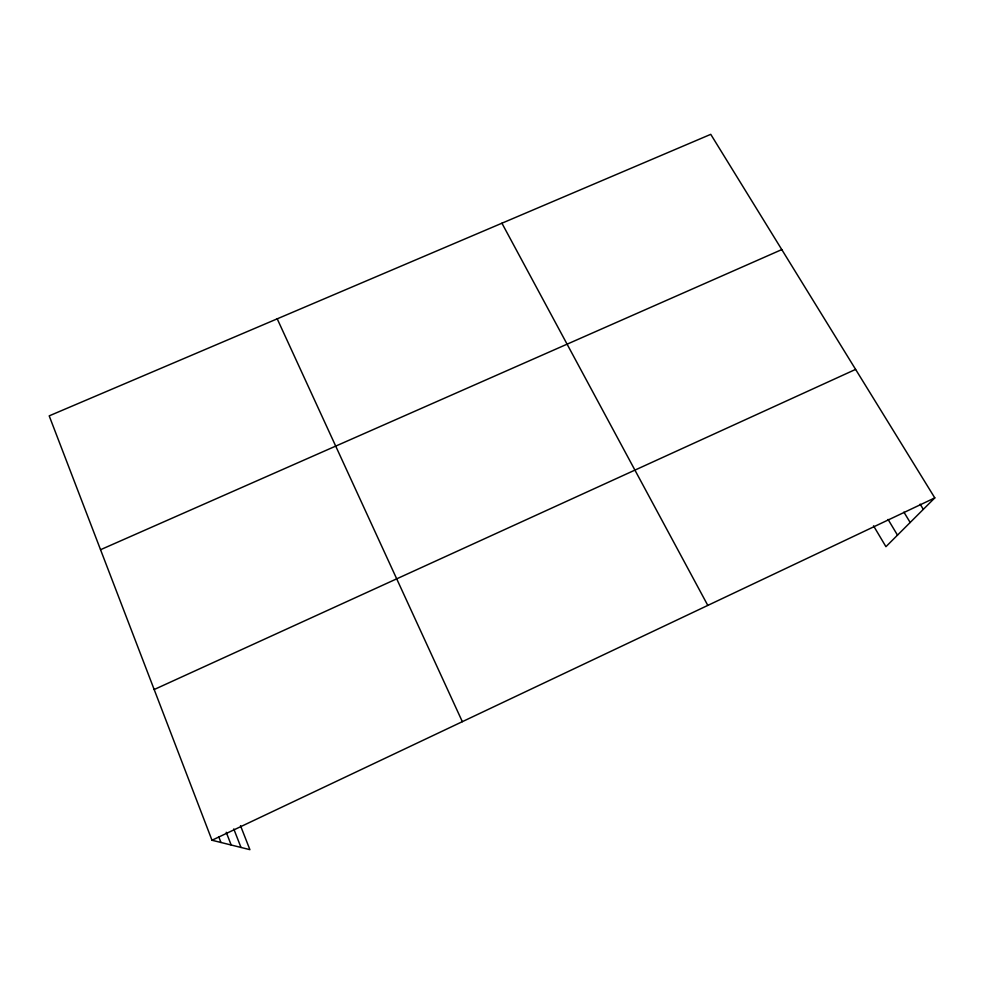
<?xml version="1.0" encoding="UTF-8"?>
<svg xmlns="http://www.w3.org/2000/svg" width="984" height="984" viewBox="0 0 984 984"><rect width="100%" height="100%" fill="white"/><g stroke="black" fill="none" stroke-linecap="round" stroke-linejoin="round"><path stroke-width="1.48" d="M240.514 825.724L249.899 849.659L211.99 840.25L49.2 415.863L710.755 134.341L934.8 497.892L885.932 546.686L873.534 525.837M211.99 840.25L934.8 497.892M154.18 689.526L855.613 369.394M100.54 549.712L781.776 249.592M920.138 504.14L923.324 509.355M903.915 512.147L910.175 522.479M888.06 519.429L897.494 535.148M501.926 223.208L707.804 605.418M277.217 318.828L462.345 721.678M233.774 828.946L240.994 847.445M226.246 832.279L231.178 845.01M218.78 836.843L220.957 842.476"/></g></svg>
